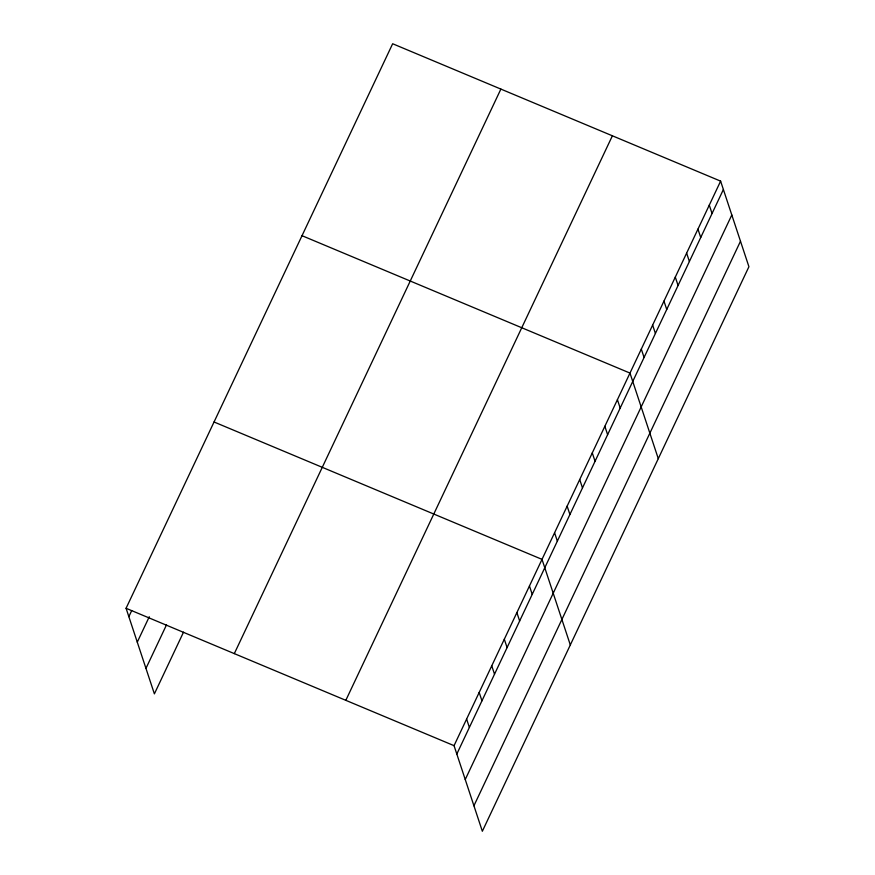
<?xml version="1.0" encoding="UTF-8"?>
<svg xmlns="http://www.w3.org/2000/svg" width="875" height="875" viewBox="0 0 875 875"><rect width="100%" height="100%" fill="white"/><g stroke="black" fill="none" stroke-linecap="round" stroke-linejoin="round"><path stroke-width="1.31" d="M183.52 632.166L154.383 693.864L126.077 608.278L392.656 43.75L720.617 181.136L748.923 266.722L482.344 831.25L454.048 745.664L720.617 181.136M128.855 616.656L131.709 610.608M137.277 642.141L149.275 616.733M145.961 668.391L166.523 624.837M234.314 653.614L500.883 89.086M345.822 700.328L612.391 135.8M456.816 754.042L723.384 189.514M465.238 779.527L731.806 214.988M473.922 805.777L740.491 241.238M302.017 235.692L629.978 373.078L658.284 458.664M214.047 421.991L542.008 559.366L570.314 644.952M126.077 608.278L454.048 745.664M709.286 205.122L712.053 213.5M697.955 229.119L700.722 237.497M686.623 253.116L689.402 261.494M675.303 277.102L678.07 285.48M663.972 301.098L666.739 309.477M652.641 325.095L655.408 333.462M641.309 349.081L644.077 357.459M617.411 399.689L620.189 408.067M604.844 426.3L607.622 434.678M592.277 452.911L595.055 461.289M579.709 479.533L582.487 487.911M567.142 506.144L569.92 514.522M554.575 532.755L557.353 541.133M529.452 585.987L532.219 594.366M516.884 612.598L519.652 620.977M504.317 639.209L507.084 647.588M491.75 665.82L494.517 674.198M479.183 692.442L481.95 700.82M466.616 719.053L469.383 727.431"/></g></svg>
